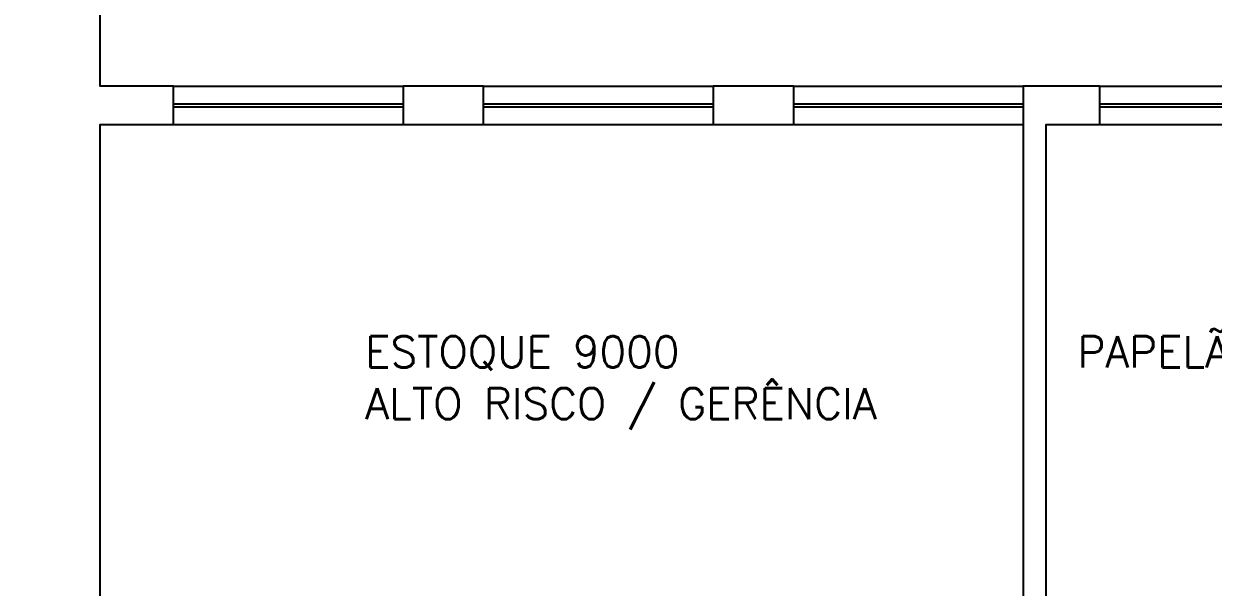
# Model space of a CAD drawing. Header units: metres. Extents: x -367 to 374, y -238 to 224.
# Drawn here: x 356.27 to 364.04, y 194.53 to 198.21 of the extents above; entities that cross this region are included whole.
import ezdxf
from ezdxf.enums import TextEntityAlignment as Align

# ---------------------------------------------------------------- set-up
doc = ezdxf.new("R2010")
doc.units = ezdxf.units.M
doc.layers.add('ELE-ALIMENTADORES', color=160, linetype='Continuous')
doc.layers.add('LA_BAU_BASES GERAIS_R00$0$BASE', color=253, linetype='Continuous')
doc.styles.add('LA_BAU_BASES GERAIS_R00$0$R60-125-RS', font='romans.shx', dxfattribs={"height": 0.19})
doc.styles.add('LA_BAU_BASES GERAIS_R00$0$R80-100-RS', font='romans.shx', dxfattribs={"height": 0.203})

# ---------------------------------------------------------------- blocks, each defined once
blk = doc.blocks.new('LA_BAU_BASES GERAIS_R00$0$LA_BAU_ALVENARIA SUPERIOR_R01')
at = {"layer": 'LA_BAU_BASES GERAIS_R00$0$BASE', "linetype": 'Continuous'}
for p, q in [((257.2486, 197.8), (258.7486, 197.8)), ((259.2743, 197.8), (260.7743, 197.8)), ((261.3, 197.8), (262.8, 197.8)), ((263.3, 197.8), (264.8, 197.8)), ((258.7486, 197.6829), (257.2486, 197.6829)), ((258.7486, 197.6629), (257.2486, 197.6629)), ((260.7743, 197.6829), (259.2743, 197.6829)), ((260.7743, 197.6629), (259.2743, 197.6629)), ((262.8, 197.6829), (261.3, 197.6829)), ((262.8, 197.6629), (261.3, 197.6629)), ((264.8, 197.6829), (263.3, 197.6829)), ((264.8, 197.6629), (263.3, 197.6629)), ((257.2486, 197.55), (258.7486, 197.55)), ((259.2743, 197.55), (260.7743, 197.55)), ((261.3, 197.55), (262.8, 197.55)), ((263.3, 197.55), (264.8, 197.55))]:
    blk.add_line(p, q, dxfattribs=at)
blk.add_lwpolyline([(256.15, 202.7156), (256.15, 193.4), (258.7, 193.4), (258.7, 193.55), (256.77, 193.55), (256.77, 197.55), (257.2486, 197.55), (257.2486, 197.8), (256.77, 197.8), (256.77, 199.86), (257.57, 199.86), (257.57, 200.29), (256.77, 200.29), (256.77, 202.7156)], dxfattribs=at)
for points in [[(258.7486, 197.55), (259.2743, 197.55), (259.2743, 197.8), (258.7486, 197.8)], [(261.3, 197.55), (261.3, 197.8), (260.7743, 197.8), (260.7743, 197.55)], [(263.7656, 193.4), (263.7656, 193.55), (262.95, 193.55), (262.95, 197.55), (263.3, 197.55), (263.3, 197.8), (262.8, 197.8), (262.8, 193.55), (262.7, 193.55), (262.7, 193.4)]]:
    blk.add_lwpolyline(points, close=True, dxfattribs=at)
blk = doc.blocks.new('LA_BAU_BASES GERAIS_R00')
at = {"layer": 'LA_BAU_BASES GERAIS_R00$0$BASE'}
blk.add_blockref('LA_BAU_BASES GERAIS_R00$0$LA_BAU_ALVENARIA SUPERIOR_R01', (100, 0), dxfattribs=at)
at = {"layer": 'LA_BAU_BASES GERAIS_R00$0$BASE', "char_height": 0.203, "attachment_point": 1, "style": 'LA_BAU_BASES GERAIS_R00$0$R80-100-RS'}
for s, insert, width in [('ESTOQUE 9000\\PALTO RISCO / GERÊNCIA', (358.5015, 196.1666), 3.284393), ('PAPELÃO ', (363.153, 196.1666), 2.8794)]:
    blk.add_mtext(s, dxfattribs=dict(at, insert=insert, width=width))
at = {"layer": 'LA_BAU_BASES GERAIS_R00$0$BASE', "style": 'LA_BAU_BASES GERAIS_R00$0$R60-125-RS'}
for p in [(242.7816, 218.9192), (358.6366, 192.9642)]:
    blk.add_attdef('S', text='', height=0.19, rotation=90, dxfattribs=at).set_placement(p, align=Align.MIDDLE_CENTER)
at = {"layer": 'LA_BAU_BASES GERAIS_R00$0$BASE', "style": 'LA_BAU_BASES GERAIS_R00$0$R80-100-RS'}
blk.add_attdef('ACESSO', text='', height=0.203, dxfattribs=at).set_placement((365.9223, 191.9868), align=Align.TOP_CENTER)
at = {"layer": 'LA_BAU_BASES GERAIS_R00$0$BASE', "style": 'LA_BAU_BASES GERAIS_R00$0$R60-125-RS'}
blk.add_attdef('S', text='', height=0.19, dxfattribs=at).set_placement((266.1142, 180.9134), align=Align.MIDDLE_CENTER)

msp = doc.modelspace()

# ---------------------------------------------------------------- block references
at = {"layer": 'ELE-ALIMENTADORES', "color": 2}
msp.add_blockref('LA_BAU_BASES GERAIS_R00', (0, 0), dxfattribs=at)

doc.saveas('drawing.dxf')
